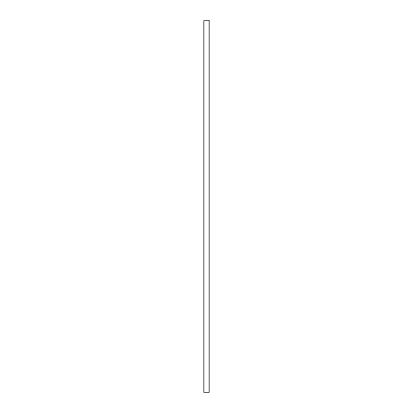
<?xml version="1.0" encoding="UTF-8"?>
<svg xmlns="http://www.w3.org/2000/svg" width="413" height="413" viewBox="0 0 413 413"><rect width="100%" height="100%" fill="white"/><g stroke="black" fill="none" stroke-linecap="round" stroke-linejoin="round"><path stroke-width="0.62" d="M209.159 20.65L203.841 20.65L203.841 392.35L209.159 392.35L209.159 20.65"/></g></svg>
